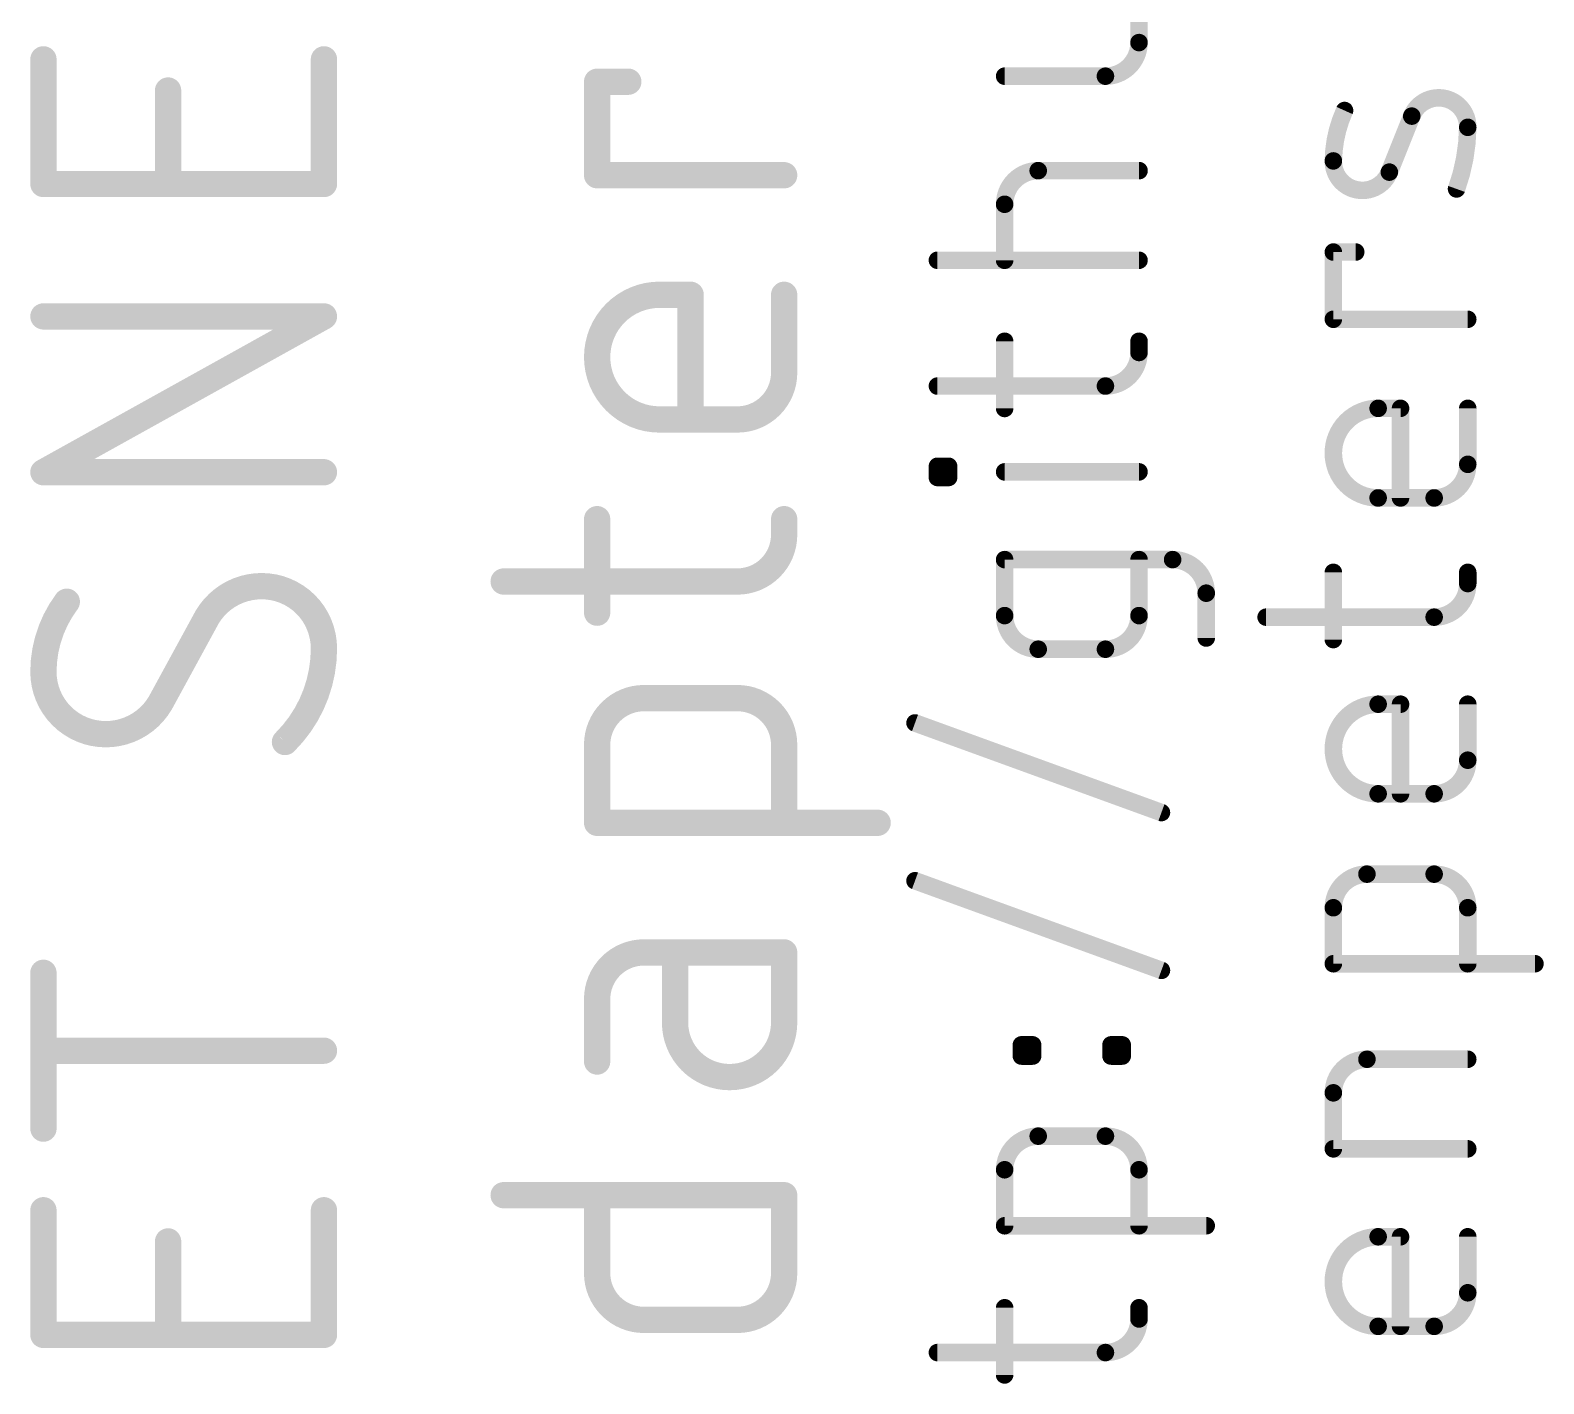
# Model space of a CAD drawing. Extents: x -12 to 55, y -5 to 108.
# Drawn here: x 8.13 to 16.9, y 15.75 to 23.6 of the extents above; entities that cross this region are included whole.
import ezdxf

# ---------------------------------------------------------------- set-up
doc = ezdxf.new("R2010")
doc.units = 0
doc.layers.add('21', color=253, linetype='CONTINUOUS')

msp = doc.modelspace()

# ---------------------------------------------------------------- linework, layer by layer
at = {"layer": '21'}
for points, const_width in [([(14.5542, 23.5251), (14.5542, 23.8497)], 0.1016), ([(8.205, 22.7055), (8.205, 23.428)], 0.1524), ([(9.8306, 23.428), (9.8306, 22.7055)], 0.1524), ([(11.4138, 22.7564), (11.4138, 23.2983)], 0.1524), ([(11.4138, 23.2983), (11.5944, 23.2983)], 0.1524), ([(13.7753, 23.3304), (14.3595, 23.3304)], 0.1016), ([(8.9274, 22.7055), (8.9274, 23.2474)], 0.1524), ([(16.1346, 23.099), (16.0048, 22.7744)], 0.1016), ([(12.4976, 22.7564), (11.4138, 22.7564)], 0.1524), ([(13.97, 22.7829), (14.5542, 22.7829)], 0.1016), ([(9.8306, 22.7055), (8.205, 22.7055)], 0.1524), ([(13.7753, 22.2636), (13.7753, 22.5881)], 0.1016), ([(14.5542, 22.2636), (13.3858, 22.2636)], 0.1016), ([(15.6803, 21.9217), (15.6803, 22.3112)], 0.1016), ([(15.6803, 22.3112), (15.8101, 22.3112)], 0.1016), ([(11.7751, 22.0636), (11.9557, 22.0636)], 0.1524), ([(11.9557, 22.0636), (11.9557, 21.3411)], 0.1524), ([(12.4976, 22.0636), (12.4976, 21.6121)], 0.1524), ([(8.205, 21.0352), (9.8306, 21.9383)], 0.1524), ([(9.8306, 21.9383), (8.205, 21.9383)], 0.1524), ([(16.4592, 21.9217), (15.6803, 21.9217)], 0.1016), ([(13.7753, 21.4049), (13.7753, 21.7943)], 0.1016), ([(14.5542, 21.7294), (14.5542, 21.7943)], 0.1016), ([(13.3858, 21.5347), (14.3595, 21.5347)], 0.1016), ([(12.2266, 21.3411), (11.7751, 21.3411)], 0.1524), ([(15.9399, 21.4056), (16.0697, 21.4056)], 0.1016), ([(16.0697, 21.4056), (16.0697, 20.8864)], 0.1016), ([(16.4592, 21.4056), (16.4592, 21.0811)], 0.1016), ([(9.8306, 21.0352), (8.205, 21.0352)], 0.1524), ([(13.3858, 21.0049), (13.3858, 21.0698)], 0.1016), ([(13.3858, 21.0698), (13.4507, 21.0698)], 0.1016), ([(13.4507, 21.0049), (13.3858, 21.0049)], 0.1016), ([(13.4507, 21.0698), (13.4507, 21.0049)], 0.1016), ([(14.5542, 21.0373), (13.7753, 21.0373)], 0.1016), ([(16.2645, 20.8864), (15.9399, 20.8864)], 0.1016), ([(11.4138, 20.2214), (11.4138, 20.7633)], 0.1524), ([(12.4976, 20.673), (12.4976, 20.7633)], 0.1524), ([(13.7753, 20.2045), (13.7753, 20.5291)], 0.1016), ([(13.7753, 20.5291), (14.7489, 20.5291)], 0.1016), ([(14.5542, 20.5291), (14.5542, 20.2045)], 0.1016), ([(10.872, 20.4021), (12.2266, 20.4021)], 0.1524), ([(15.6803, 20.0657), (15.6803, 20.4552)], 0.1016), ([(16.4592, 20.3903), (16.4592, 20.4552)], 0.1016), ([(14.9437, 20.3344), (14.9437, 20.0747)], 0.1016), ([(9.1532, 20.1946), (8.8823, 19.6979)], 0.1524), ([(15.2908, 20.1955), (16.2645, 20.1955)], 0.1016), ([(14.3595, 20.0098), (13.97, 20.0098)], 0.1016), ([(11.6848, 19.7263), (12.2266, 19.7263)], 0.1524), ([(15.9399, 19.6911), (16.0697, 19.6911)], 0.1016), ([(16.0697, 19.6911), (16.0697, 19.1719)], 0.1016), ([(16.4592, 19.6911), (16.4592, 19.3666)], 0.1016), ([(14.684, 19.0632), (13.256, 19.5825)], 0.1016), ([(11.4138, 19.0038), (11.4138, 19.4553)], 0.1524), ([(12.4976, 19.4553), (12.4976, 19.0038)], 0.1524), ([(16.2645, 19.1719), (15.9399, 19.1719)], 0.1016), ([(13.0394, 19.0038), (11.4138, 19.0038)], 0.1524), ([(14.684, 18.1488), (13.256, 18.6681)], 0.1016), ([(15.875, 18.7064), (16.2645, 18.7064)], 0.1016), ([(15.6803, 18.1871), (15.6803, 18.5117)], 0.1016), ([(16.4592, 18.5117), (16.4592, 18.1871)], 0.1016), ([(12.4976, 18.2527), (11.6848, 18.2527)], 0.1524), ([(11.8654, 18.2527), (11.8654, 17.8463)], 0.1524), ([(12.4976, 17.8463), (12.4976, 18.2527)], 0.1524), ([(8.205, 17.2316), (8.205, 18.1347)], 0.1524), ([(16.8487, 18.1871), (15.6803, 18.1871)], 0.1016), ([(11.4138, 17.9818), (11.4138, 17.6205)], 0.1524), ([(9.8306, 17.6832), (8.205, 17.6832)], 0.1524), ([(13.8726, 17.6521), (13.8726, 17.717)], 0.1016), ([(13.8726, 17.717), (13.9375, 17.717)], 0.1016), ([(13.9375, 17.717), (13.9375, 17.6521)], 0.1016), ([(14.3919, 17.6521), (14.3919, 17.717)], 0.1016), ([(14.3919, 17.717), (14.4568, 17.717)], 0.1016), ([(14.4568, 17.717), (14.4568, 17.6521)], 0.1016), ([(13.9375, 17.6521), (13.8726, 17.6521)], 0.1016), ([(14.4568, 17.6521), (14.3919, 17.6521)], 0.1016), ([(15.875, 17.6337), (16.4592, 17.6337)], 0.1016), ([(15.6803, 17.1145), (15.6803, 17.439)], 0.1016), ([(13.97, 17.1881), (14.3595, 17.1881)], 0.1016), ([(16.4592, 17.1145), (15.6803, 17.1145)], 0.1016), ([(13.7753, 16.6688), (13.7753, 16.9933)], 0.1016), ([(14.5542, 16.9933), (14.5542, 16.6688)], 0.1016), ([(10.872, 16.8459), (12.4976, 16.8459)], 0.1524), ([(11.4138, 16.3943), (11.4138, 16.8459)], 0.1524), ([(12.4976, 16.8459), (12.4976, 16.3943)], 0.1524), ([(8.205, 16.0362), (8.205, 16.7587)], 0.1524), ([(9.8306, 16.7587), (9.8306, 16.0362)], 0.1524), ([(14.9437, 16.6688), (13.7753, 16.6688)], 0.1016), ([(8.9274, 16.0362), (8.9274, 16.5781)], 0.1524), ([(15.9399, 16.605), (16.0697, 16.605)], 0.1016), ([(16.0697, 16.605), (16.0697, 16.0858)], 0.1016), ([(16.4592, 16.605), (16.4592, 16.2805)], 0.1016), ([(13.7753, 15.8042), (13.7753, 16.1936)], 0.1016), ([(14.5542, 16.1287), (14.5542, 16.1936)], 0.1016), ([(12.2266, 16.1234), (11.6848, 16.1234)], 0.1524), ([(9.8306, 16.0362), (8.205, 16.0362)], 0.1524), ([(16.2645, 16.0858), (15.9399, 16.0858)], 0.1016), ([(13.3858, 15.934), (14.3595, 15.934)], 0.1016)]:
    msp.add_lwpolyline(points, dxfattribs=dict(at, const_width=const_width))
for points, const_width in [([(14.3595, 23.3304, 0.4142), (14.5542, 23.5251)], 0.1016), ([(14.5796, 23.5251, 1), (14.5288, 23.5251)], 0.0508), ([(14.5288, 23.5251, 1), (14.5796, 23.5251)], 0.0508), ([(8.2431, 23.428, 1), (8.1669, 23.428)], 0.0762), ([(9.8687, 23.428, 1), (9.7925, 23.428)], 0.0762), ([(11.4519, 23.2983, 1), (11.3757, 23.2983)], 0.0762), ([(11.4138, 23.3364, 1), (11.4138, 23.2602)], 0.0762), ([(11.5944, 23.2602, 1), (11.5944, 23.3364)], 0.0762), ([(13.7753, 23.3558, 1), (13.7753, 23.305)], 0.0508), ([(14.3595, 23.3558, 1), (14.3595, 23.305)], 0.0508), ([(14.3595, 23.305, 1), (14.3595, 23.3558)], 0.0508), ([(8.9655, 23.2474, 1), (8.8893, 23.2474)], 0.0762), ([(16.4592, 23.0341, 0.8318), (16.1346, 23.099)], 0.1016), ([(15.7452, 23.1314, 0.1025), (15.6803, 22.8393)], 0.1016), ([(15.7683, 23.121, 1), (15.722, 23.1419)], 0.0508), ([(16.1111, 23.1084, 1), (16.1582, 23.0895)], 0.0508), ([(16.1582, 23.0895, 1), (16.1111, 23.1084)], 0.0508), ([(16.3943, 22.677, 0.083), (16.4592, 23.0341)], 0.1016), ([(16.4846, 23.0337, 1), (16.4338, 23.0344)], 0.0508), ([(16.4338, 23.0344, 1), (16.4846, 23.0337)], 0.0508), ([(11.4138, 22.7945, 1), (11.4138, 22.7183)], 0.0762), ([(12.4976, 22.7183, 1), (12.4976, 22.7945)], 0.0762), ([(13.97, 22.7829, 0.4142), (13.7753, 22.5881)], 0.1016), ([(13.97, 22.8083, 1), (13.97, 22.7575)], 0.0508), ([(13.97, 22.7575, 1), (13.97, 22.8083)], 0.0508), ([(14.5542, 22.7575, 1), (14.5542, 22.8083)], 0.0508), ([(15.7057, 22.839, 1), (15.6549, 22.8397)], 0.0508), ([(15.6803, 22.8393, 0.8318), (16.0048, 22.7744)], 0.1016), ([(15.6549, 22.8397, 1), (15.7057, 22.839)], 0.0508), ([(15.9812, 22.7838, 1), (16.0284, 22.765)], 0.0508), ([(16.0284, 22.765, 1), (15.9812, 22.7838)], 0.0508), ([(8.205, 22.7436, 1), (8.205, 22.6674)], 0.0762), ([(8.1669, 22.7055, 1), (8.2431, 22.7055)], 0.0762), ([(8.8893, 22.7055, 1), (8.9655, 22.7055)], 0.0762), ([(9.7925, 22.7055, 1), (9.8687, 22.7055)], 0.0762), ([(9.8306, 22.6674, 1), (9.8306, 22.7436)], 0.0762), ([(11.3757, 22.7564, 1), (11.4519, 22.7564)], 0.0762), ([(13.8007, 22.5881, 1), (13.7499, 22.5881)], 0.0508), ([(16.3704, 22.6856, 1), (16.4182, 22.6684)], 0.0508), ([(13.7499, 22.5881, 1), (13.8007, 22.5881)], 0.0508), ([(13.3858, 22.289, 1), (13.3858, 22.2382)], 0.0508), ([(13.7499, 22.2636, 1), (13.8007, 22.2636)], 0.0508), ([(14.5542, 22.2382, 1), (14.5542, 22.289)], 0.0508), ([(15.7057, 22.3112, 1), (15.6549, 22.3112)], 0.0508), ([(15.6803, 22.3366, 1), (15.6803, 22.2858)], 0.0508), ([(15.8101, 22.2858, 1), (15.8101, 22.3366)], 0.0508), ([(11.7751, 22.0636, 1), (11.7751, 21.3411)], 0.1524), ([(11.7751, 22.1017, 1), (11.7751, 22.0255)], 0.0762), ([(11.7751, 22.0255, 1), (11.7751, 22.1017)], 0.0762), ([(11.9938, 22.0636, 1), (11.9176, 22.0636)], 0.0762), ([(11.9557, 22.0255, 1), (11.9557, 22.1017)], 0.0762), ([(12.5357, 22.0636, 1), (12.4595, 22.0636)], 0.0762), ([(8.205, 21.9764, 1), (8.205, 21.9002)], 0.0762), ([(9.8491, 21.905, 1), (9.812, 21.9716)], 0.0762), ([(9.8306, 21.9002, 1), (9.8306, 21.9764)], 0.0762), ([(15.6803, 21.9471, 1), (15.6803, 21.8963)], 0.0508), ([(15.6549, 21.9217, 1), (15.7057, 21.9217)], 0.0508), ([(16.4592, 21.8963, 1), (16.4592, 21.9471)], 0.0508), ([(13.8007, 21.7943, 1), (13.7499, 21.7943)], 0.0508), ([(14.5796, 21.7943, 1), (14.5288, 21.7943)], 0.0508), ([(14.3595, 21.5347, 0.4142), (14.5542, 21.7294)], 0.1016), ([(14.5796, 21.7294, 1), (14.5288, 21.7294)], 0.0508), ([(14.5288, 21.7294, 1), (14.5796, 21.7294)], 0.0508), ([(12.2266, 21.3411, 0.4142), (12.4976, 21.6121)], 0.1524), ([(12.5357, 21.6121, 1), (12.4595, 21.6121)], 0.0762), ([(12.4595, 21.6121, 1), (12.5357, 21.6121)], 0.0762), ([(13.3858, 21.5601, 1), (13.3858, 21.5093)], 0.0508), ([(14.3595, 21.5601, 1), (14.3595, 21.5093)], 0.0508), ([(14.3595, 21.5093, 1), (14.3595, 21.5601)], 0.0508), ([(11.7751, 21.3792, 1), (11.7751, 21.303)], 0.0762), ([(11.7751, 21.303, 1), (11.7751, 21.3792)], 0.0762), ([(12.2266, 21.3792, 1), (12.2266, 21.303)], 0.0762), ([(12.2266, 21.303, 1), (12.2266, 21.3792)], 0.0762), ([(13.7499, 21.4049, 1), (13.8007, 21.4049)], 0.0508), ([(15.9399, 21.4056, 1), (15.9399, 20.8864)], 0.1016), ([(15.9399, 21.431, 1), (15.9399, 21.3802)], 0.0508), ([(15.9399, 21.3802, 1), (15.9399, 21.431)], 0.0508), ([(16.0951, 21.4056, 1), (16.0443, 21.4056)], 0.0508), ([(16.0697, 21.3802, 1), (16.0697, 21.431)], 0.0508), ([(16.4846, 21.4056, 1), (16.4338, 21.4056)], 0.0508), ([(11.9176, 21.3411, 1), (11.9938, 21.3411)], 0.0762), ([(8.1864, 21.0685, 1), (8.2235, 21.0019)], 0.0762), ([(8.205, 21.0733, 1), (8.205, 20.9971)], 0.0762), ([(9.8306, 20.9971, 1), (9.8306, 21.0733)], 0.0762), ([(13.4112, 21.0698, 1), (13.3604, 21.0698)], 0.0508), ([(13.3858, 21.0952, 1), (13.3858, 21.0444)], 0.0508), ([(13.3858, 21.0303, 1), (13.3858, 20.9795)], 0.0508), ([(13.4761, 21.0698, 1), (13.4253, 21.0698)], 0.0508), ([(13.4507, 21.0444, 1), (13.4507, 21.0952)], 0.0508), ([(13.4507, 20.9795, 1), (13.4507, 21.0303)], 0.0508), ([(13.7753, 21.0627, 1), (13.7753, 21.0119)], 0.0508), ([(14.5542, 21.0119, 1), (14.5542, 21.0627)], 0.0508), ([(16.2645, 20.8864, 0.4142), (16.4592, 21.0811)], 0.1016), ([(16.4846, 21.0811, 1), (16.4338, 21.0811)], 0.0508), ([(16.4338, 21.0811, 1), (16.4846, 21.0811)], 0.0508), ([(13.3604, 21.0049, 1), (13.4112, 21.0049)], 0.0508), ([(13.4253, 21.0049, 1), (13.4761, 21.0049)], 0.0508), ([(15.9399, 20.9118, 1), (15.9399, 20.8609)], 0.0508), ([(15.9399, 20.8609, 1), (15.9399, 20.9118)], 0.0508), ([(16.0443, 20.8864, 1), (16.0951, 20.8864)], 0.0508), ([(16.2645, 20.9118, 1), (16.2645, 20.8609)], 0.0508), ([(16.2645, 20.8609, 1), (16.2645, 20.9118)], 0.0508), ([(11.4519, 20.7633, 1), (11.3757, 20.7633)], 0.0762), ([(12.5357, 20.7633, 1), (12.4595, 20.7633)], 0.0762), ([(12.2266, 20.4021, 0.4142), (12.4976, 20.673)], 0.1524), ([(12.5357, 20.673, 1), (12.4595, 20.673)], 0.0762), ([(12.4595, 20.673, 1), (12.5357, 20.673)], 0.0762), ([(13.8007, 20.5291, 1), (13.7499, 20.5291)], 0.0508), ([(13.7753, 20.5545, 1), (13.7753, 20.5037)], 0.0508), ([(14.5796, 20.5291, 1), (14.5288, 20.5291)], 0.0508), ([(14.9437, 20.3344, 0.4142), (14.7489, 20.5291)], 0.1016), ([(14.7489, 20.5545, 1), (14.7489, 20.5037)], 0.0508), ([(14.7489, 20.5037, 1), (14.7489, 20.5545)], 0.0508), ([(9.4693, 20.3752, 0.2656), (9.1532, 20.1946)], 0.1524), ([(9.8306, 20.014, 0.4142), (9.4693, 20.3752)], 0.1524), ([(9.4693, 20.4133, 1), (9.4693, 20.3371)], 0.0762), ([(9.4693, 20.3371, 1), (9.4693, 20.4133)], 0.0762), ([(10.872, 20.4402, 1), (10.872, 20.364)], 0.0762), ([(12.2266, 20.4402, 1), (12.2266, 20.364)], 0.0762), ([(12.2266, 20.364, 1), (12.2266, 20.4402)], 0.0762), ([(15.7057, 20.4552, 1), (15.6549, 20.4552)], 0.0508), ([(16.2645, 20.1955, 0.4142), (16.4592, 20.3903)], 0.1016), ([(16.4846, 20.4552, 1), (16.4338, 20.4552)], 0.0508), ([(16.4846, 20.3903, 1), (16.4338, 20.3903)], 0.0508), ([(8.3404, 20.2849, 0.1623), (8.205, 19.8785)], 0.1524), ([(8.3709, 20.262, 1), (8.3099, 20.3078)], 0.0762), ([(14.9691, 20.3344, 1), (14.9183, 20.3344)], 0.0508), ([(14.9183, 20.3344, 1), (14.9691, 20.3344)], 0.0508), ([(16.4338, 20.3903, 1), (16.4846, 20.3903)], 0.0508), ([(9.1867, 20.1763, 1), (9.1198, 20.2128)], 0.0762), ([(9.1204, 20.2139, 1), (9.186, 20.1752)], 0.0762), ([(11.3757, 20.2214, 1), (11.4519, 20.2214)], 0.0762), ([(13.7753, 20.2045, 0.4142), (13.97, 20.0098)], 0.1016), ([(13.8007, 20.2045, 1), (13.7499, 20.2045)], 0.0508), ([(13.7499, 20.2045, 1), (13.8007, 20.2045)], 0.0508), ([(14.3595, 20.0098, 0.4142), (14.5542, 20.2045)], 0.1016), ([(14.5796, 20.2045, 1), (14.5288, 20.2045)], 0.0508), ([(14.5288, 20.2045, 1), (14.5796, 20.2045)], 0.0508), ([(15.2908, 20.2209, 1), (15.2908, 20.1701)], 0.0508), ([(16.2645, 20.2209, 1), (16.2645, 20.1701)], 0.0508), ([(16.2645, 20.1701, 1), (16.2645, 20.2209)], 0.0508), ([(9.6048, 19.4721, 0.2), (9.8306, 20.014)], 0.1524), ([(9.8686, 20.014, 1), (9.7925, 20.014)], 0.0762), ([(14.9183, 20.0747, 1), (14.9691, 20.0747)], 0.0508), ([(15.6549, 20.0657, 1), (15.7057, 20.0657)], 0.0508), ([(9.7925, 20.014, 1), (9.8687, 20.014)], 0.0762), ([(13.97, 20.0352, 1), (13.97, 19.9844)], 0.0508), ([(13.97, 19.9844, 1), (13.97, 20.0352)], 0.0508), ([(14.3595, 20.0352, 1), (14.3595, 19.9844)], 0.0508), ([(14.3595, 19.9844, 1), (14.3595, 20.0352)], 0.0508), ([(8.205, 19.8785, 0.4142), (8.5662, 19.5173)], 0.1524), ([(8.2431, 19.8785, 1), (8.1669, 19.8785)], 0.0762), ([(8.1669, 19.8785, 1), (8.2431, 19.8785)], 0.0762), ([(8.5662, 19.5173, 0.2656), (8.8823, 19.6979)], 0.1524), ([(8.8488, 19.7161, 1), (8.9157, 19.6796)], 0.0762), ([(8.9151, 19.6785, 1), (8.8495, 19.7172)], 0.0762), ([(11.6848, 19.7263, 0.4142), (11.4138, 19.4553)], 0.1524), ([(11.6848, 19.7644, 1), (11.6848, 19.6882)], 0.0762), ([(11.6848, 19.6882, 1), (11.6847, 19.7644)], 0.0762), ([(12.4976, 19.4553, 0.4142), (12.2266, 19.7263)], 0.1524), ([(12.2266, 19.7644, 1), (12.2266, 19.6882)], 0.0762), ([(12.2266, 19.6882, 1), (12.2266, 19.7644)], 0.0762), ([(15.9399, 19.6911, 1), (15.9399, 19.1719)], 0.1016), ([(15.9399, 19.7165, 1), (15.9399, 19.6657)], 0.0508), ([(15.9399, 19.6657, 1), (15.9399, 19.7165)], 0.0508), ([(16.0951, 19.6911, 1), (16.0443, 19.6911)], 0.0508), ([(16.0697, 19.6657, 1), (16.0697, 19.7165)], 0.0508), ([(16.4846, 19.6911, 1), (16.4338, 19.6911)], 0.0508), ([(8.5662, 19.5553, 1), (8.5662, 19.4792)], 0.0762), ([(8.5662, 19.4792, 1), (8.5662, 19.5554)], 0.0762), ([(13.2647, 19.6063, 1), (13.2473, 19.5586)], 0.0508), ([(9.5779, 19.4991, 1), (9.6316, 19.445)], 0.0762), ([(11.4519, 19.4553, 1), (11.3757, 19.4553)], 0.0762), ([(11.3757, 19.4553, 1), (11.4519, 19.4553)], 0.0762), ([(12.5357, 19.4553, 1), (12.4595, 19.4553)], 0.0762), ([(12.4595, 19.4553, 1), (12.5357, 19.4553)], 0.0762), ([(16.2645, 19.1719, 0.4142), (16.4592, 19.3666)], 0.1016), ([(16.4846, 19.3666, 1), (16.4338, 19.3666)], 0.0508), ([(16.4338, 19.3666, 1), (16.4846, 19.3666)], 0.0508), ([(15.9399, 19.1973, 1), (15.9399, 19.1465)], 0.0508), ([(15.9399, 19.1465, 1), (15.9399, 19.1973)], 0.0508), ([(16.2645, 19.1973, 1), (16.2645, 19.1465)], 0.0508), ([(16.2645, 19.1465, 1), (16.2645, 19.1973)], 0.0508), ([(16.0443, 19.1719, 1), (16.0951, 19.1719)], 0.0508), ([(11.4138, 19.0419, 1), (11.4138, 18.9657)], 0.0762), ([(11.3757, 19.0038, 1), (11.4519, 19.0038)], 0.0762), ([(12.4595, 19.0038, 1), (12.5357, 19.0038)], 0.0762), ([(13.0394, 18.9657, 1), (13.0394, 19.0419)], 0.0762), ([(14.6753, 19.0393, 1), (14.6927, 19.0871)], 0.0508), ([(13.2647, 18.6919, 1), (13.2473, 18.6442)], 0.0508), ([(15.875, 18.7064, 0.4142), (15.6803, 18.5117)], 0.1016), ([(15.875, 18.7318, 1), (15.875, 18.681)], 0.0508), ([(15.875, 18.681, 1), (15.875, 18.7318)], 0.0508), ([(16.4592, 18.5117, 0.4142), (16.2645, 18.7064)], 0.1016), ([(16.2645, 18.7318, 1), (16.2645, 18.681)], 0.0508), ([(16.2645, 18.681, 1), (16.2645, 18.7318)], 0.0508), ([(15.7057, 18.5117, 1), (15.6549, 18.5117)], 0.0508), ([(15.6549, 18.5117, 1), (15.7057, 18.5117)], 0.0508), ([(16.4846, 18.5117, 1), (16.4338, 18.5117)], 0.0508), ([(16.4338, 18.5117, 1), (16.4846, 18.5117)], 0.0508), ([(11.6848, 18.2527, 0.4142), (11.4138, 17.9818)], 0.1524), ([(11.6848, 18.2908, 1), (11.6848, 18.2146)], 0.0762), ([(11.6848, 18.2146, 1), (11.6848, 18.2908)], 0.0762), ([(11.9035, 18.2527, 1), (11.8273, 18.2527)], 0.0762), ([(12.5357, 18.2527, 1), (12.4595, 18.2527)], 0.0762), ([(12.4976, 18.2146, 1), (12.4976, 18.2908)], 0.0762), ([(8.2431, 18.1347, 1), (8.1669, 18.1347)], 0.0762), ([(14.6753, 18.1249, 1), (14.6927, 18.1727)], 0.0508), ([(15.6803, 18.2125, 1), (15.6803, 18.1617)], 0.0508), ([(15.6549, 18.1871, 1), (15.7057, 18.1871)], 0.0508), ([(16.4338, 18.1871, 1), (16.4846, 18.1871)], 0.0508), ([(16.8487, 18.1617, 1), (16.8487, 18.2125)], 0.0508), ([(11.4519, 17.9818, 1), (11.3757, 17.9818)], 0.0762), ([(11.3757, 17.9818, 1), (11.4519, 17.9818)], 0.0762), ([(11.8654, 17.8463, 1), (12.4976, 17.8463)], 0.1524), ([(11.9035, 17.8463, 1), (11.8273, 17.8463)], 0.0762), ([(12.5357, 17.8463, 1), (12.4595, 17.8463)], 0.0762), ([(11.8273, 17.8463, 1), (11.9035, 17.8463)], 0.0762), ([(12.4595, 17.8463, 1), (12.5357, 17.8463)], 0.0762), ([(8.205, 17.7213, 1), (8.205, 17.6451)], 0.0762), ([(9.8306, 17.6451, 1), (9.8306, 17.7213)], 0.0762), ([(13.898, 17.717, 1), (13.8472, 17.717)], 0.0508), ([(13.8726, 17.7424, 1), (13.8726, 17.6916)], 0.0508), ([(13.9629, 17.717, 1), (13.9121, 17.717)], 0.0508), ([(13.9375, 17.6916, 1), (13.9375, 17.7424)], 0.0508), ([(14.4173, 17.717, 1), (14.3665, 17.717)], 0.0508), ([(14.3919, 17.7424, 1), (14.3919, 17.6916)], 0.0508), ([(14.4822, 17.717, 1), (14.4314, 17.717)], 0.0508), ([(14.4568, 17.6916, 1), (14.4568, 17.7424)], 0.0508), ([(11.3757, 17.6205, 1), (11.4519, 17.6205)], 0.0762), ([(13.8726, 17.6775, 1), (13.8726, 17.6267)], 0.0508), ([(13.8472, 17.6521, 1), (13.898, 17.6521)], 0.0508), ([(13.9121, 17.6521, 1), (13.9629, 17.6521)], 0.0508), ([(13.9375, 17.6267, 1), (13.9375, 17.6775)], 0.0508), ([(14.3919, 17.6775, 1), (14.3919, 17.6267)], 0.0508), ([(14.3665, 17.6521, 1), (14.4173, 17.6521)], 0.0508), ([(14.4314, 17.6521, 1), (14.4822, 17.6521)], 0.0508), ([(14.4568, 17.6267, 1), (14.4568, 17.6775)], 0.0508), ([(15.875, 17.6337, 0.4142), (15.6803, 17.439)], 0.1016), ([(15.875, 17.6591, 1), (15.875, 17.6083)], 0.0508), ([(15.875, 17.6083, 1), (15.875, 17.6591)], 0.0508), ([(16.4592, 17.6083, 1), (16.4592, 17.6591)], 0.0508), ([(15.7057, 17.439, 1), (15.6549, 17.439)], 0.0508), ([(15.6549, 17.439, 1), (15.7057, 17.439)], 0.0508), ([(8.1669, 17.2316, 1), (8.2431, 17.2316)], 0.0762), ([(13.97, 17.1881, 0.4142), (13.7753, 16.9933)], 0.1016), ([(13.97, 17.2135, 1), (13.97, 17.1627)], 0.0508), ([(13.97, 17.1627, 1), (13.97, 17.2135)], 0.0508), ([(14.5542, 16.9933, 0.4142), (14.3595, 17.1881)], 0.1016), ([(14.3595, 17.2135, 1), (14.3595, 17.1627)], 0.0508), ([(14.3595, 17.1627, 1), (14.3595, 17.2135)], 0.0508), ([(15.6803, 17.1399, 1), (15.6803, 17.0891)], 0.0508), ([(15.6549, 17.1145, 1), (15.7057, 17.1145)], 0.0508), ([(16.4592, 17.0891, 1), (16.4592, 17.1399)], 0.0508), ([(13.8007, 16.9933, 1), (13.7499, 16.9933)], 0.0508), ([(13.7499, 16.9933, 1), (13.8007, 16.9933)], 0.0508), ([(14.5796, 16.9933, 1), (14.5288, 16.9933)], 0.0508), ([(14.5288, 16.9933, 1), (14.5796, 16.9933)], 0.0508), ([(10.872, 16.884, 1), (10.872, 16.8078)], 0.0762), ([(11.4519, 16.8459, 1), (11.3757, 16.8459)], 0.0762), ([(12.5357, 16.8459, 1), (12.4595, 16.8459)], 0.0762), ([(12.4976, 16.8078, 1), (12.4976, 16.884)], 0.0762), ([(8.2431, 16.7587, 1), (8.1669, 16.7587)], 0.0762), ([(9.8687, 16.7587, 1), (9.7925, 16.7587)], 0.0762), ([(13.7753, 16.6942, 1), (13.7753, 16.6434)], 0.0508), ([(13.7499, 16.6688, 1), (13.8007, 16.6688)], 0.0508), ([(14.5288, 16.6688, 1), (14.5796, 16.6688)], 0.0508), ([(14.9437, 16.6434, 1), (14.9437, 16.6942)], 0.0508), ([(8.9655, 16.5781, 1), (8.8893, 16.5781)], 0.0762), ([(15.9399, 16.605, 1), (15.9399, 16.0858)], 0.1016), ([(15.9399, 16.6304, 1), (15.9399, 16.5796)], 0.0508), ([(15.9399, 16.5796, 1), (15.9399, 16.6304)], 0.0508), ([(16.0951, 16.605, 1), (16.0443, 16.605)], 0.0508), ([(16.0697, 16.5796, 1), (16.0697, 16.6304)], 0.0508), ([(16.4846, 16.605, 1), (16.4338, 16.605)], 0.0508), ([(11.4138, 16.3943, 0.4142), (11.6848, 16.1234)], 0.1524), ([(11.4519, 16.3943, 1), (11.3757, 16.3943)], 0.0762), ([(11.3757, 16.3943, 1), (11.4519, 16.3943)], 0.0762), ([(12.2266, 16.1234, 0.4142), (12.4976, 16.3943)], 0.1524), ([(12.5357, 16.3943, 1), (12.4595, 16.3943)], 0.0762), ([(12.4595, 16.3943, 1), (12.5357, 16.3943)], 0.0762), ([(16.2645, 16.0858, 0.4142), (16.4592, 16.2805)], 0.1016), ([(16.4846, 16.2805, 1), (16.4338, 16.2805)], 0.0508), ([(13.8007, 16.1936, 1), (13.7499, 16.1936)], 0.0508), ([(14.5796, 16.1936, 1), (14.5288, 16.1936)], 0.0508), ([(16.4338, 16.2805, 1), (16.4846, 16.2805)], 0.0508), ([(11.6848, 16.1615, 1), (11.6848, 16.0853)], 0.0762), ([(11.6848, 16.0853, 1), (11.6848, 16.1615)], 0.0762), ([(12.2266, 16.1615, 1), (12.2266, 16.0853)], 0.0762), ([(12.2266, 16.0853, 1), (12.2266, 16.1615)], 0.0762), ([(14.3595, 15.934, 0.4142), (14.5542, 16.1287)], 0.1016), ([(14.5796, 16.1287, 1), (14.5288, 16.1287)], 0.0508), ([(14.5288, 16.1287, 1), (14.5796, 16.1287)], 0.0508), ([(8.205, 16.0743, 1), (8.205, 15.9981)], 0.0762), ([(8.1669, 16.0362, 1), (8.2431, 16.0362)], 0.0762), ([(8.8893, 16.0362, 1), (8.9655, 16.0362)], 0.0762), ([(9.7925, 16.0362, 1), (9.8687, 16.0362)], 0.0762), ([(9.8306, 15.9981, 1), (9.8306, 16.0743)], 0.0762), ([(15.9399, 16.1112, 1), (15.9399, 16.0604)], 0.0508), ([(15.9399, 16.0604, 1), (15.9399, 16.1112)], 0.0508), ([(16.0443, 16.0858, 1), (16.0951, 16.0858)], 0.0508), ([(16.2645, 16.1112, 1), (16.2645, 16.0604)], 0.0508), ([(16.2645, 16.0604, 1), (16.2645, 16.1112)], 0.0508), ([(13.3858, 15.9594, 1), (13.3858, 15.9086)], 0.0508), ([(14.3595, 15.9594, 1), (14.3595, 15.9086)], 0.0508), ([(14.3595, 15.9086, 1), (14.3595, 15.9594)], 0.0508), ([(13.7499, 15.8042, 1), (13.8007, 15.8042)], 0.0508)]:
    msp.add_lwpolyline(points, format="xyb", dxfattribs=dict(at, const_width=const_width))

doc.saveas('drawing.dxf')
